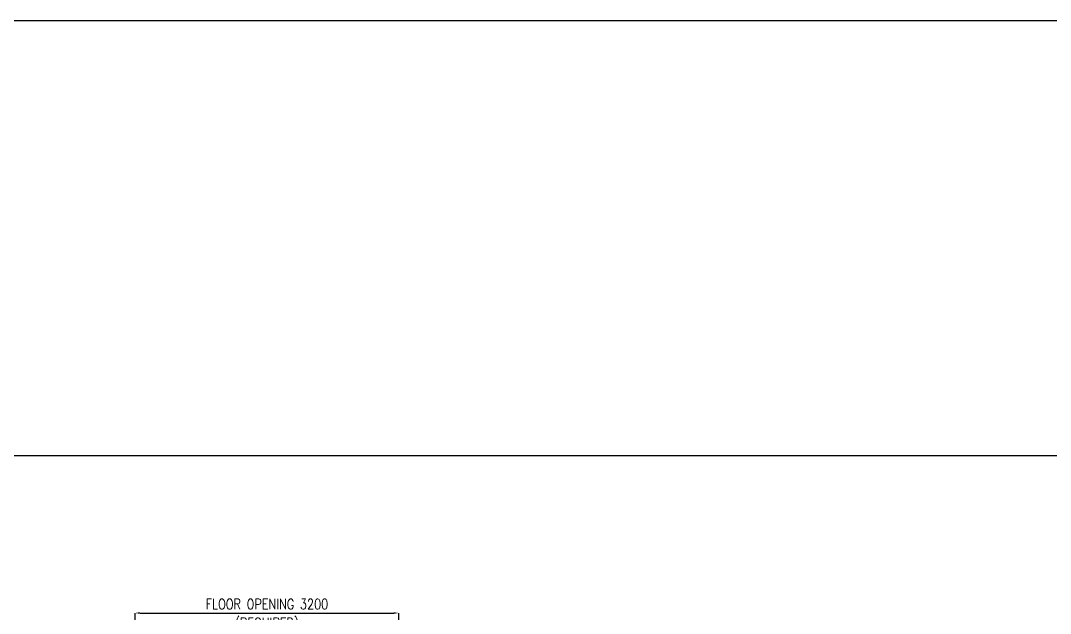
# Model space of a CAD drawing. Header units: millimetres. Extents: x -106996 to 276536, y -21995 to 37993.
# Drawn here: x 252777 to 265274, y 10220 to 17417 of the extents above; entities that cross this region are included whole.
import ezdxf

# ---------------------------------------------------------------- set-up
doc = ezdxf.new("R2010")
doc.units = ezdxf.units.MM
doc.header["$LTSCALE"] = 100
doc.layers.get('0').update_dxf_attribs({"color": 3})
doc.layers.add('DIM', color=2, linetype='Continuous')
doc.layers.add('TITLEBLOCK', color=7, linetype='Continuous')
doc.styles.add('F3', font='romans.shx', dxfattribs={"width": 0.8})
doc.dimstyles.new('NOR', dxfattribs={"dimscale": 20, "dimtxt": 2.5, "dimasz": 1.2, "dimexe": 0, "dimexo": 2.5, "dimgap": 0.9, "dimtad": 1, "dimzin": 12, "dimdsep": 46, "dimtxsty": 'F3', "dimsah": 1, "dimcen": 0.09, "dimclrd": 2, "dimclre": 2, "dimclrt": 7, "dimadec": 0, "dimazin": 0, "dimtfac": 1, "dimtix": 1, "dimtmove": 2, "dimatfit": 3, "dimfxl": 0, "dimtolj": 1, "dimtzin": 12, "dimarcsym": 0})

# ---------------------------------------------------------------- blocks, each defined once
blk = doc.blocks.new('*D472')
at = {"layer": 'DEFPOINTS', "color": 0, "transparency": 16777216}
for p in [(257366, 10225), (257366, 9147), (254166, 8838)]:
    blk.add_point(p, dxfattribs=at)
at = {"layer": 'DIM', "color": 2, "lineweight": -2, "transparency": 16777216}
for p, q in [((254166, 8963), (254166, 10225)), ((254226, 10225), (257306, 10225)), ((257366, 9272), (257366, 10225))]:
    blk.add_line(p, q, dxfattribs=at)
at = {"layer": 'DIM', "color": 2, "transparency": 16777216}
for points in [[(254226, 10235), (254226, 10215), (254166, 10225)], [(257306, 10235), (257306, 10215), (257366, 10225)]]:
    blk.add_solid(points, dxfattribs=at)
at = {"layer": 'DIM', "color": 7, "transparency": 16777216, "char_height": 125, "attachment_point": 5, "style": 'F3'}
for s, insert in [('\\A1;FLOOR OPENING 3200', (255766, 10333)), ('\\A1;(REQUIRED)', (255766, 10085))]:
    blk.add_mtext(s, dxfattribs=dict(at, insert=insert))

msp = doc.modelspace()

# ---------------------------------------------------------------- linework, layer by layer
at = {"color": 1}
msp.add_lwpolyline([(-96046.149708, 17417.2504019), (276536.0041229, 17417.2504019), (276536.0041229, -21995.3976347), (-96046.149708, -21995.3976347)], close=True, dxfattribs=at)
at = {"layer": 'TITLEBLOCK', "color": 3}
msp.add_lwpolyline([(233765.3810158, -15315.049836), (273565.3810158, -15315.049836), (273565.3810158, 12134.950164), (233765.3810158, 12134.950164)], close=True, dxfattribs=at)

# ---------------------------------------------------------------- dimensions: what is measured, and where the dimension line sits
at = {"layer": 'DIM'}
dim = msp.add_linear_dim(base=(257366.4299673, 10225.1735103, 0.0004463), p1=(254166.4268092, 8838.1816597, 0.0004463), p2=(257366.4299673, 9146.8631836, 0.0004463), text='FLOOR OPENING <>\\X(REQUIRED)', dimstyle='NOR', override={"dimscale": 50, "dimdec": 0}, dxfattribs=at)
dim.commit()
dim.dimension.update_dxf_attribs({"geometry": '*D472', "text_midpoint": (255766.4283883, 10225.1735103, 0.0004463)})

doc.saveas('drawing.dxf')
